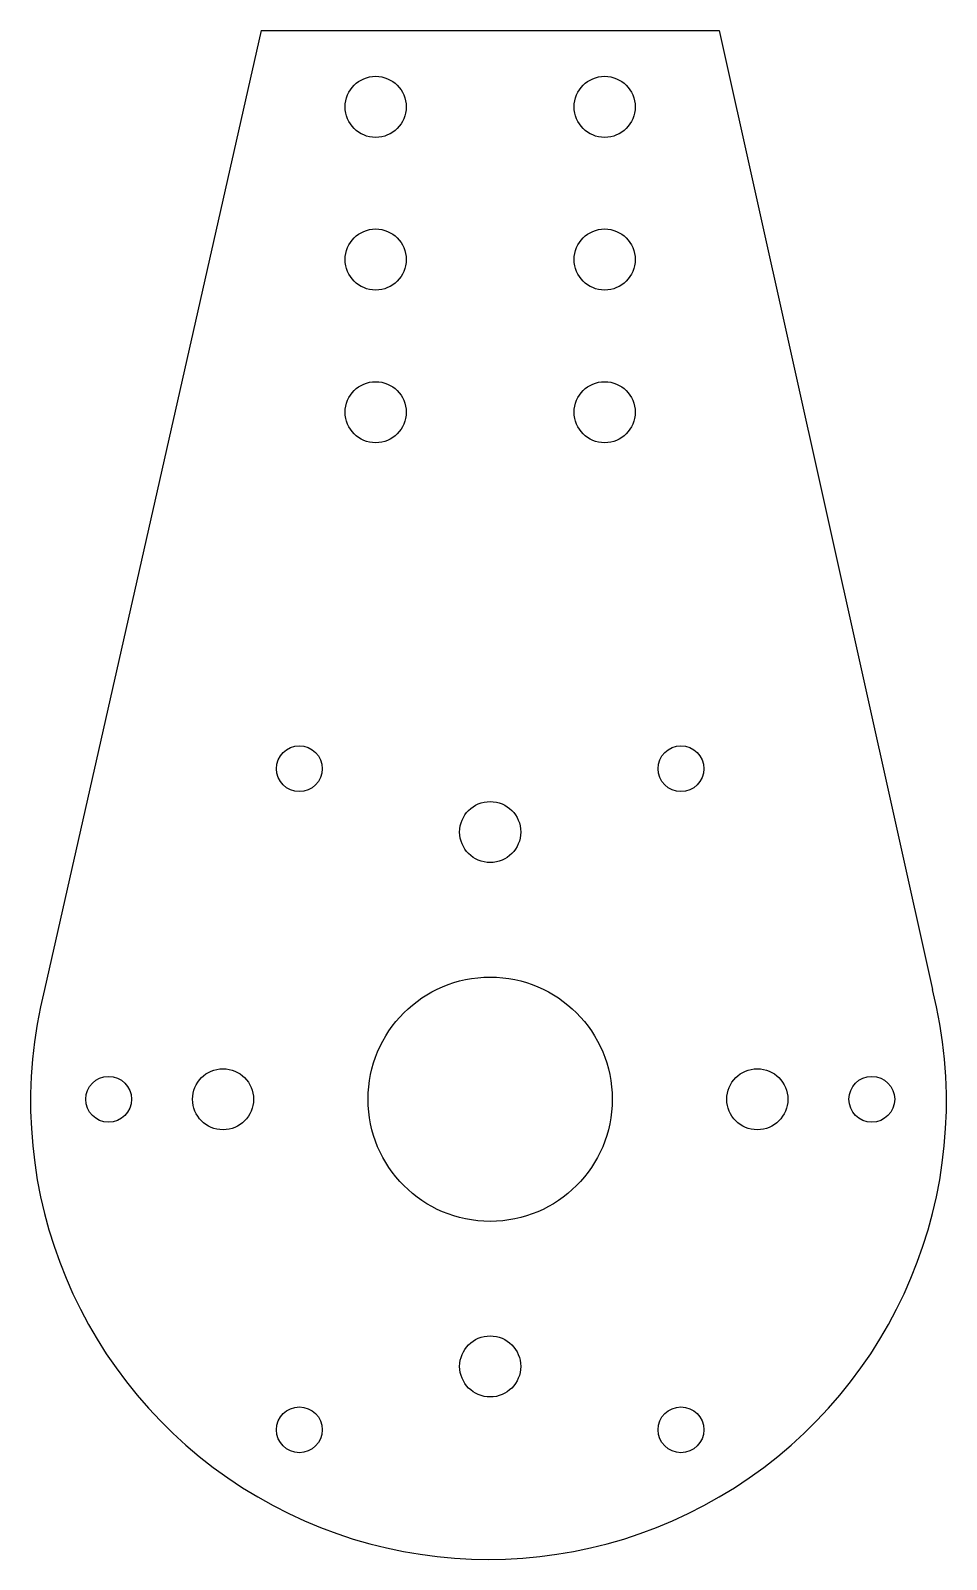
# Model space of a CAD drawing. Header units: millimetres. Extents: x 72 to 132, y 104 to 205.
import ezdxf

# ---------------------------------------------------------------- set-up
doc = ezdxf.new("R2010")
doc.units = ezdxf.units.MM

msp = doc.modelspace()

# ---------------------------------------------------------------- linework, layer by layer
at = {"color": 7, "linetype": 'Continuous', "lineweight": 25}
for p, q in [((86.96, 204.61), (72.76, 141.8)), ((86.96, 204.61), (116.96, 204.61)), ((116.96, 204.61), (130.94, 141.8))]:
    msp.add_line(p, q, dxfattribs=at)
for centre, radius in [((94.46, 199.61), 2), ((109.46, 199.61), 2), ((94.46, 189.61), 2), ((109.46, 189.61), 2), ((94.46, 179.61), 2), ((109.46, 179.61), 2), ((89.46, 156.26), 1.5), ((114.46, 156.26), 1.5), ((101.96, 152.11), 2), ((101.96, 134.61), 8), ((84.46, 134.61), 2), ((119.46, 134.61), 2), ((76.96, 134.61), 1.5), ((126.96, 134.61), 1.5), ((101.96, 117.11), 2), ((89.46, 112.96), 1.5), ((114.46, 112.96), 1.5)]:
    msp.add_circle(centre, radius, dxfattribs=at)
msp.add_arc((101.85, 134.47), 30, 165.8545, 14.1455, dxfattribs=at)

doc.saveas('drawing.dxf')
